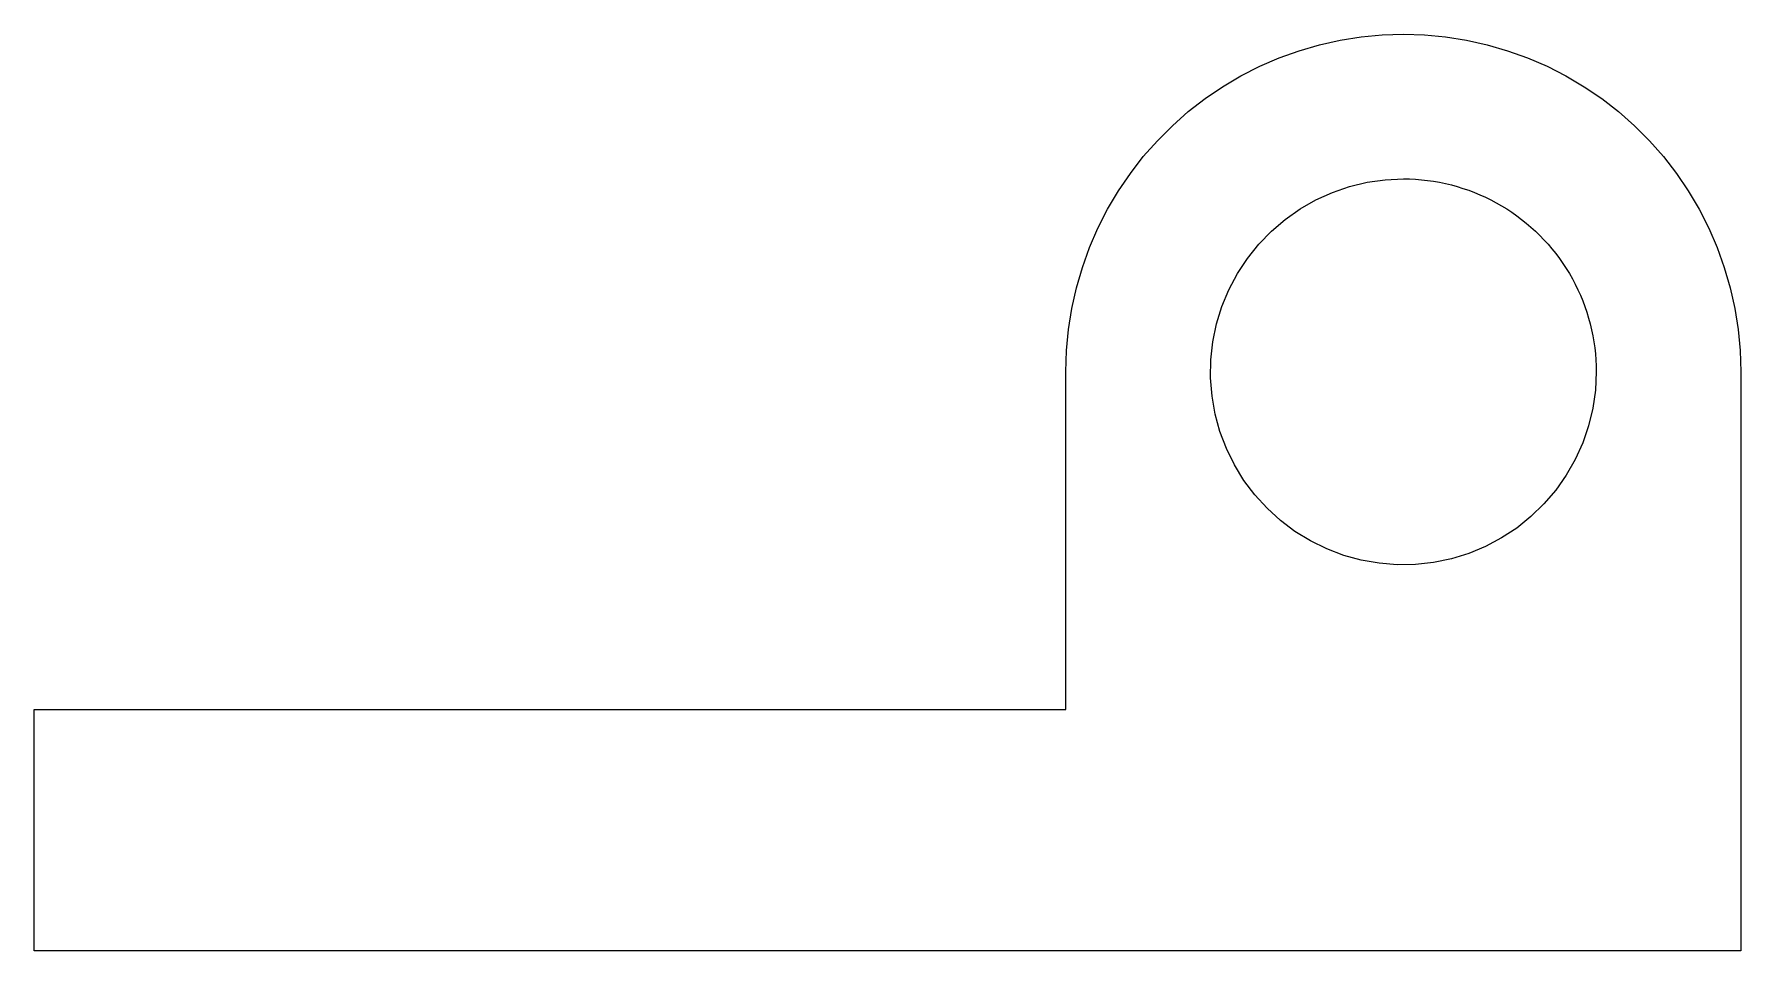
# Model space of a CAD drawing. Header units: metres. Extents: x -30.2 to 5.2, y 0 to 19.
import ezdxf

# ---------------------------------------------------------------- set-up
doc = ezdxf.new("R2010")
doc.units = ezdxf.units.M

msp = doc.modelspace()

# ---------------------------------------------------------------- linework, layer by layer
for points in [[(-8.8, 12), (-8.786, 12.44), (-8.745, 12.877), (-8.676, 13.312), (-8.58, 13.741), (-8.457, 14.163), (-8.308, 14.577), (-8.134, 14.98), (-7.934, 15.372), (-7.71, 15.751), (-7.463, 16.114), (-7.194, 16.462), (-6.903, 16.792), (-6.592, 17.103), (-6.262, 17.394), (-5.914, 17.663), (-5.551, 17.91), (-5.172, 18.134), (-4.78, 18.334), (-4.377, 18.508), (-3.963, 18.657), (-3.541, 18.78), (-3.112, 18.876), (-2.677, 18.945), (-2.24, 18.986), (-1.8, 19), (-1.36, 18.986), (-0.923, 18.945), (-0.488, 18.876), (-0.059, 18.78), (0.363, 18.657), (0.777, 18.508), (1.18, 18.334), (1.572, 18.134), (1.951, 17.91), (2.314, 17.663), (2.662, 17.394), (2.992, 17.103), (3.303, 16.792), (3.594, 16.462), (3.863, 16.114), (4.11, 15.751), (4.334, 15.372), (4.534, 14.98), (4.708, 14.577), (4.857, 14.163), (4.98, 13.741), (5.076, 13.312), (5.145, 12.877), (5.186, 12.44), (5.2, 12)], [(2.2, 12), (2.182, 11.624), (2.129, 11.25), (2.041, 10.884), (1.919, 10.528), (1.764, 10.184), (1.577, 9.857), (1.361, 9.548), (1.116, 9.262), (0.845, 9), (0.551, 8.764), (0.236, 8.557), (-0.097, 8.381), (-0.445, 8.236), (-0.805, 8.126), (-1.174, 8.049), (-1.549, 8.008), (-1.926, 8.002), (-2.301, 8.032), (-2.673, 8.096), (-3.036, 8.196), (-3.389, 8.329), (-3.727, 8.495), (-4.048, 8.692), (-4.35, 8.918), (-4.628, 9.172), (-4.882, 9.45), (-5.108, 9.752), (-5.305, 10.073), (-5.471, 10.411), (-5.604, 10.764), (-5.704, 11.127), (-5.768, 11.499), (-5.798, 11.874), (-5.792, 12.251), (-5.751, 12.626), (-5.674, 12.995), (-5.564, 13.355), (-5.419, 13.703), (-5.243, 14.036), (-5.036, 14.351), (-4.8, 14.645), (-4.538, 14.916), (-4.252, 15.161), (-3.943, 15.377), (-3.616, 15.564), (-3.272, 15.719), (-2.916, 15.841), (-2.55, 15.929), (-2.176, 15.982), (-1.8, 16)], [(-1.8, 16), (-1.674, 15.998), (-1.549, 15.992), (-1.424, 15.982), (-1.299, 15.968), (-1.174, 15.951), (-1.05, 15.929), (-0.927, 15.904), (-0.805, 15.874), (-0.684, 15.841), (-0.564, 15.804), (-0.445, 15.764), (-0.328, 15.719), (-0.211, 15.671), (-0.097, 15.619), (0.016, 15.564), (0.127, 15.505), (0.236, 15.443), (0.343, 15.377), (0.448, 15.308), (0.551, 15.236), (0.652, 15.161), (0.75, 15.082), (0.845, 15), (0.938, 14.916), (1.028, 14.828), (1.116, 14.738), (1.2, 14.645), (1.282, 14.55), (1.361, 14.452), (1.436, 14.351), (1.508, 14.248), (1.577, 14.143), (1.643, 14.036), (1.705, 13.927), (1.764, 13.816), (1.819, 13.703), (1.871, 13.589), (1.919, 13.472), (1.964, 13.355), (2.004, 13.236), (2.041, 13.116), (2.074, 12.995), (2.104, 12.873), (2.129, 12.75), (2.151, 12.626), (2.168, 12.501), (2.182, 12.376), (2.192, 12.251), (2.198, 12.126), (2.2, 12)], [(-8.8, 5), (-8.8, 5.14), (-8.8, 5.28), (-8.8, 5.42), (-8.8, 5.56), (-8.8, 5.7), (-8.8, 5.84), (-8.8, 5.98), (-8.8, 6.12), (-8.8, 6.26), (-8.8, 6.4), (-8.8, 6.54), (-8.8, 6.68), (-8.8, 6.82), (-8.8, 6.96), (-8.8, 7.1), (-8.8, 7.24), (-8.8, 7.38), (-8.8, 7.52), (-8.8, 7.66), (-8.8, 7.8), (-8.8, 7.94), (-8.8, 8.08), (-8.8, 8.22), (-8.8, 8.36), (-8.8, 8.5), (-8.8, 8.64), (-8.8, 8.78), (-8.8, 8.92), (-8.8, 9.06), (-8.8, 9.2), (-8.8, 9.34), (-8.8, 9.48), (-8.8, 9.62), (-8.8, 9.76), (-8.8, 9.9), (-8.8, 10.04), (-8.8, 10.18), (-8.8, 10.32), (-8.8, 10.46), (-8.8, 10.6), (-8.8, 10.74), (-8.8, 10.88), (-8.8, 11.02), (-8.8, 11.16), (-8.8, 11.3), (-8.8, 11.44), (-8.8, 11.58), (-8.8, 11.72), (-8.8, 11.86), (-8.8, 12)], [(-8.8, 5), (-8.8, 5.14), (-8.8, 5.28), (-8.8, 5.42), (-8.8, 5.56), (-8.8, 5.7), (-8.8, 5.84), (-8.8, 5.98), (-8.8, 6.12), (-8.8, 6.26), (-8.8, 6.4), (-8.8, 6.54), (-8.8, 6.68), (-8.8, 6.82), (-8.8, 6.96), (-8.8, 7.1), (-8.8, 7.24), (-8.8, 7.38), (-8.8, 7.52), (-8.8, 7.66), (-8.8, 7.8), (-8.8, 7.94), (-8.8, 8.08), (-8.8, 8.22), (-8.8, 8.36), (-8.8, 8.5), (-8.8, 8.64), (-8.8, 8.78), (-8.8, 8.92), (-8.8, 9.06), (-8.8, 9.2), (-8.8, 9.34), (-8.8, 9.48), (-8.8, 9.62), (-8.8, 9.76), (-8.8, 9.9), (-8.8, 10.04), (-8.8, 10.18), (-8.8, 10.32), (-8.8, 10.46), (-8.8, 10.6), (-8.8, 10.74), (-8.8, 10.88), (-8.8, 11.02), (-8.8, 11.16), (-8.8, 11.3), (-8.8, 11.44), (-8.8, 11.58), (-8.8, 11.72), (-8.8, 11.86), (-8.8, 12)], [(5.2, 12), (5.2, 11.76), (5.2, 11.52), (5.2, 11.28), (5.2, 11.04), (5.2, 10.8), (5.2, 10.56), (5.2, 10.32), (5.2, 10.08), (5.2, 9.84), (5.2, 9.6), (5.2, 9.36), (5.2, 9.12), (5.2, 8.88), (5.2, 8.64), (5.2, 8.4), (5.2, 8.16), (5.2, 7.92), (5.2, 7.68), (5.2, 7.44), (5.2, 7.2), (5.2, 6.96), (5.2, 6.72), (5.2, 6.48), (5.2, 6.24), (5.2, 6), (5.2, 5.76), (5.2, 5.52), (5.2, 5.28), (5.2, 5.04), (5.2, 4.8), (5.2, 4.56), (5.2, 4.32), (5.2, 4.08), (5.2, 3.84), (5.2, 3.6), (5.2, 3.36), (5.2, 3.12), (5.2, 2.88), (5.2, 2.64), (5.2, 2.4), (5.2, 2.16), (5.2, 1.92), (5.2, 1.68), (5.2, 1.44), (5.2, 1.2), (5.2, 0.96), (5.2, 0.72), (5.2, 0.48), (5.2, 0.24), (5.2, 0)], [(-30.2, 0), (-30.2, 0.1), (-30.2, 0.2), (-30.2, 0.3), (-30.2, 0.4), (-30.2, 0.5), (-30.2, 0.6), (-30.2, 0.7), (-30.2, 0.8), (-30.2, 0.9), (-30.2, 1), (-30.2, 1.1), (-30.2, 1.2), (-30.2, 1.3), (-30.2, 1.4), (-30.2, 1.5), (-30.2, 1.6), (-30.2, 1.7), (-30.2, 1.8), (-30.2, 1.9), (-30.2, 2), (-30.2, 2.1), (-30.2, 2.2), (-30.2, 2.3), (-30.2, 2.4), (-30.2, 2.5), (-30.2, 2.6), (-30.2, 2.7), (-30.2, 2.8), (-30.2, 2.9), (-30.2, 3), (-30.2, 3.1), (-30.2, 3.2), (-30.2, 3.3), (-30.2, 3.4), (-30.2, 3.5), (-30.2, 3.6), (-30.2, 3.7), (-30.2, 3.8), (-30.2, 3.9), (-30.2, 4), (-30.2, 4.1), (-30.2, 4.2), (-30.2, 4.3), (-30.2, 4.4), (-30.2, 4.5), (-30.2, 4.6), (-30.2, 4.7), (-30.2, 4.8), (-30.2, 4.9), (-30.2, 5)], [(-30.2, 5), (-29.772, 5), (-29.344, 5), (-28.916, 5), (-28.488, 5), (-28.06, 5), (-27.632, 5), (-27.204, 5), (-26.776, 5), (-26.348, 5), (-25.92, 5), (-25.492, 5), (-25.064, 5), (-24.636, 5), (-24.208, 5), (-23.78, 5), (-23.352, 5), (-22.924, 5), (-22.496, 5), (-22.068, 5), (-21.64, 5), (-21.212, 5), (-20.784, 5), (-20.356, 5), (-19.928, 5), (-19.5, 5), (-19.072, 5), (-18.644, 5), (-18.216, 5), (-17.788, 5), (-17.36, 5), (-16.932, 5), (-16.504, 5), (-16.076, 5), (-15.648, 5), (-15.22, 5), (-14.792, 5), (-14.364, 5), (-13.936, 5), (-13.508, 5), (-13.08, 5), (-12.652, 5), (-12.224, 5), (-11.796, 5), (-11.368, 5), (-10.94, 5), (-10.512, 5), (-10.084, 5), (-9.656, 5), (-9.228, 5), (-8.8, 5)], [(-20, 5), (-19.776, 5), (-19.552, 5), (-19.328, 5), (-19.104, 5), (-18.88, 5), (-18.656, 5), (-18.432, 5), (-18.208, 5), (-17.984, 5), (-17.76, 5), (-17.536, 5), (-17.312, 5), (-17.088, 5), (-16.864, 5), (-16.64, 5), (-16.416, 5), (-16.192, 5), (-15.968, 5), (-15.744, 5), (-15.52, 5), (-15.296, 5), (-15.072, 5), (-14.848, 5), (-14.624, 5), (-14.4, 5), (-14.176, 5), (-13.952, 5), (-13.728, 5), (-13.504, 5), (-13.28, 5), (-13.056, 5), (-12.832, 5), (-12.608, 5), (-12.384, 5), (-12.16, 5), (-11.936, 5), (-11.712, 5), (-11.488, 5), (-11.264, 5), (-11.04, 5), (-10.816, 5), (-10.592, 5), (-10.368, 5), (-10.144, 5), (-9.92, 5), (-9.696, 5), (-9.472, 5), (-9.248, 5), (-9.024, 5), (-8.8, 5)], [(5.2, 0), (4.492, 0), (3.784, 0), (3.076, 0), (2.368, 0), (1.66, 0), (0.952, 0), (0.244, 0), (-0.464, 0), (-1.172, 0), (-1.88, 0), (-2.588, 0), (-3.296, 0), (-4.004, 0), (-4.712, 0), (-5.42, 0), (-6.128, 0), (-6.836, 0), (-7.544, 0), (-8.252, 0), (-8.96, 0), (-9.668, 0), (-10.376, 0), (-11.084, 0), (-11.792, 0), (-12.5, 0), (-13.208, 0), (-13.916, 0), (-14.624, 0), (-15.332, 0), (-16.04, 0), (-16.748, 0), (-17.456, 0), (-18.164, 0), (-18.872, 0), (-19.58, 0), (-20.288, 0), (-20.996, 0), (-21.704, 0), (-22.412, 0), (-23.12, 0), (-23.828, 0), (-24.536, 0), (-25.244, 0), (-25.952, 0), (-26.66, 0), (-27.368, 0), (-28.076, 0), (-28.784, 0), (-29.492, 0), (-30.2, 0)]]:
    msp.add_lwpolyline(points)

doc.saveas('drawing.dxf')
